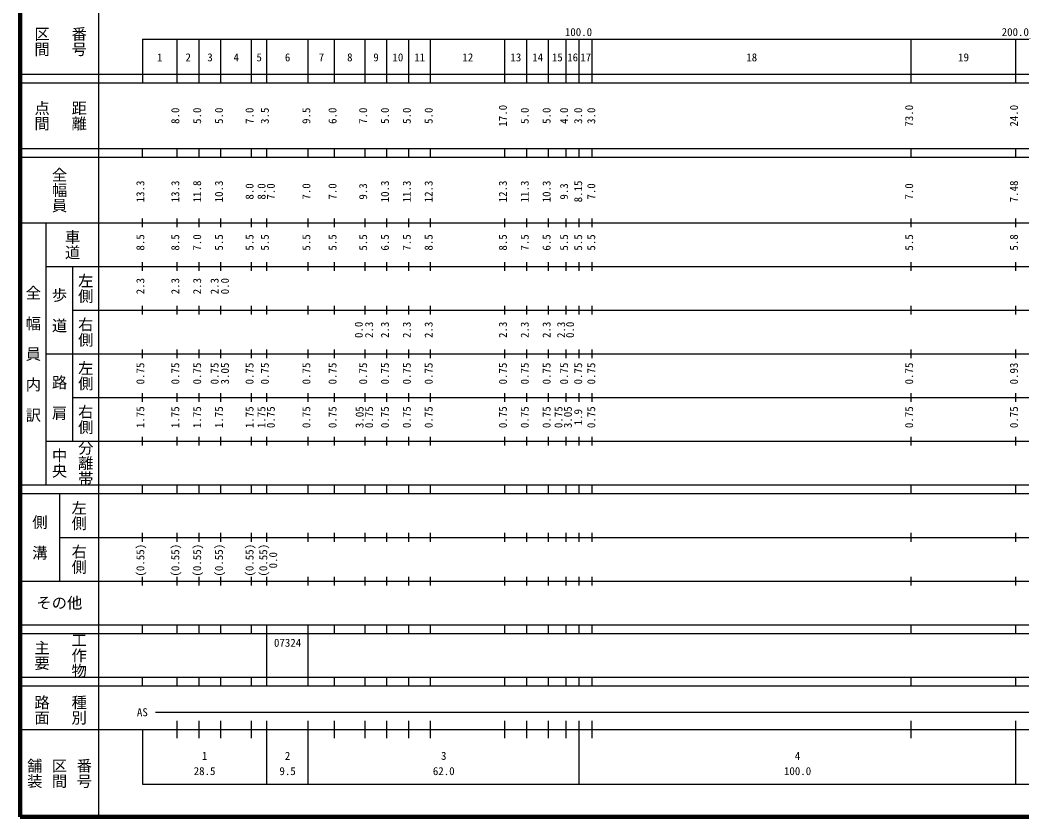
# Model space of a CAD drawing. Units: millimetres on the paper, enlarged 1000 times. Extents: x 40000 to 680000, y 20000 to 380000.
# Drawn here: x 40000 to 269373, y 20000 to 202409 of the extents above; entities that cross this region are included whole.
import ezdxf
from ezdxf.enums import TextEntityAlignment as Align

# ---------------------------------------------------------------- set-up
doc = ezdxf.new("R2010")
doc.units = ezdxf.units.MM
doc.header["$LTSCALE"] = 1000
doc.layers.add('M-TTL', color=2, linetype='Continuous', lineweight=140)
doc.layers.add('M-TTL-BAND', color=7, linetype='Continuous', lineweight=25)
doc.styles.add('@ＭＳ ゴシック', font='')
doc.styles.add('ＭＳ ゴシック', font='')
doc.styles.get('@ＭＳ ゴシック').set_extended_font_data('@MS Gothic')
doc.styles.get('ＭＳ ゴシック').set_extended_font_data('MS Gothic')

msp = doc.modelspace()

# ---------------------------------------------------------------- linework, layer by layer
at = {"layer": 'M-TTL'}
for p, q in [((40000, 380000), (40000, 20000)), ((40000, 20000), (680000, 20000))]:
    msp.add_line(p, q, dxfattribs=at)
at = {"layer": 'M-TTL-BAND'}
for p, q in [((58000, 370000), (58000, 20000)), ((68000, 198000), (579000, 198000)), ((68000, 198000), (68000, 188000)), ((76000, 188000), (76000, 198000)), ((81000, 188000), (81000, 198000)), ((86000, 188000), (86000, 198000)), ((93000, 188000), (93000, 198000)), ((96500, 188000), (96500, 198000)), ((106000, 188000), (106000, 198000)), ((112000, 188000), (112000, 198000)), ((119000, 188000), (119000, 198000)), ((124000, 188000), (124000, 198000)), ((129000, 188000), (129000, 198000)), ((134000, 188000), (134000, 198000)), ((151000, 188000), (151000, 198000)), ((156000, 188000), (156000, 198000)), ((161000, 188000), (161000, 198000)), ((165000, 188000), (165000, 198000)), ((168000, 188000), (168000, 198000)), ((171000, 188000), (171000, 198000)), ((244000, 188000), (244000, 198000)), ((268000, 188000), (268000, 198000)), ((40000, 190000), (579000, 190000)), ((40000, 188000), (579000, 188000)), ((40000, 173000), (579000, 173000)), ((68000, 171000), (68000, 173000)), ((76000, 171000), (76000, 173000)), ((81000, 171000), (81000, 173000)), ((86000, 171000), (86000, 173000)), ((93000, 171000), (93000, 173000)), ((96500, 171000), (96500, 173000)), ((106000, 171000), (106000, 173000)), ((112000, 171000), (112000, 173000)), ((119000, 171000), (119000, 173000)), ((124000, 171000), (124000, 173000)), ((129000, 171000), (129000, 173000)), ((134000, 171000), (134000, 173000)), ((151000, 171000), (151000, 173000)), ((156000, 171000), (156000, 173000)), ((161000, 171000), (161000, 173000)), ((165000, 171000), (165000, 173000)), ((168000, 171000), (168000, 173000)), ((171000, 171000), (171000, 173000)), ((244000, 171000), (244000, 173000)), ((268000, 171000), (268000, 173000)), ((40000, 171000), (579000, 171000)), ((40000, 156000), (579000, 156000)), ((46000, 96000), (46000, 156000)), ((68000, 155000), (68000, 157000)), ((76000, 155000), (76000, 157000)), ((81000, 155000), (81000, 157000)), ((86000, 155000), (86000, 157000)), ((93000, 155000), (93000, 157000)), ((96500, 155000), (96500, 157000)), ((106000, 155000), (106000, 157000)), ((112000, 155000), (112000, 157000)), ((119000, 155000), (119000, 157000)), ((124000, 155000), (124000, 157000)), ((129000, 155000), (129000, 157000)), ((134000, 155000), (134000, 157000)), ((151000, 155000), (151000, 157000)), ((156000, 155000), (156000, 157000)), ((161000, 155000), (161000, 157000)), ((165000, 155000), (165000, 157000)), ((168000, 155000), (168000, 157000)), ((171000, 155000), (171000, 157000)), ((244000, 155000), (244000, 157000)), ((268000, 155000), (268000, 157000)), ((68000, 145000), (68000, 147000)), ((76000, 145000), (76000, 147000)), ((81000, 145000), (81000, 147000)), ((86000, 145000), (86000, 147000)), ((93000, 145000), (93000, 147000)), ((96500, 145000), (96500, 147000)), ((106000, 145000), (106000, 147000)), ((112000, 145000), (112000, 147000)), ((119000, 145000), (119000, 147000)), ((124000, 145000), (124000, 147000)), ((129000, 145000), (129000, 147000)), ((134000, 145000), (134000, 147000)), ((151000, 145000), (151000, 147000)), ((156000, 145000), (156000, 147000)), ((161000, 145000), (161000, 147000)), ((165000, 145000), (165000, 147000)), ((168000, 145000), (168000, 147000)), ((171000, 145000), (171000, 147000)), ((244000, 145000), (244000, 147000)), ((268000, 145000), (268000, 147000)), ((46000, 146000), (579000, 146000)), ((52000, 146000), (52000, 106000)), ((52000, 136000), (579000, 136000)), ((68000, 135000), (68000, 137000)), ((76000, 135000), (76000, 137000)), ((81000, 135000), (81000, 137000)), ((86000, 135000), (86000, 137000)), ((93000, 135000), (93000, 137000)), ((96500, 135000), (96500, 137000)), ((106000, 135000), (106000, 137000)), ((112000, 135000), (112000, 137000)), ((119000, 135000), (119000, 137000)), ((124000, 135000), (124000, 137000)), ((129000, 135000), (129000, 137000)), ((134000, 135000), (134000, 137000)), ((151000, 135000), (151000, 137000)), ((156000, 135000), (156000, 137000)), ((161000, 135000), (161000, 137000)), ((165000, 135000), (165000, 137000)), ((168000, 135000), (168000, 137000)), ((171000, 135000), (171000, 137000)), ((244000, 135000), (244000, 137000)), ((268000, 135000), (268000, 137000)), ((68000, 125000), (68000, 127000)), ((76000, 125000), (76000, 127000)), ((81000, 125000), (81000, 127000)), ((86000, 125000), (86000, 127000)), ((93000, 125000), (93000, 127000)), ((96500, 125000), (96500, 127000)), ((106000, 125000), (106000, 127000)), ((112000, 125000), (112000, 127000)), ((119000, 125000), (119000, 127000)), ((124000, 125000), (124000, 127000)), ((129000, 125000), (129000, 127000)), ((134000, 125000), (134000, 127000)), ((151000, 125000), (151000, 127000)), ((156000, 125000), (156000, 127000)), ((161000, 125000), (161000, 127000)), ((165000, 125000), (165000, 127000)), ((168000, 125000), (168000, 127000)), ((171000, 125000), (171000, 127000)), ((244000, 125000), (244000, 127000)), ((268000, 125000), (268000, 127000)), ((46000, 126000), (579000, 126000)), ((68000, 115000), (68000, 117000)), ((76000, 115000), (76000, 117000)), ((81000, 115000), (81000, 117000)), ((86000, 115000), (86000, 117000)), ((93000, 115000), (93000, 117000)), ((96500, 115000), (96500, 117000)), ((106000, 115000), (106000, 117000)), ((112000, 115000), (112000, 117000)), ((119000, 115000), (119000, 117000)), ((124000, 115000), (124000, 117000)), ((129000, 115000), (129000, 117000)), ((134000, 115000), (134000, 117000)), ((151000, 115000), (151000, 117000)), ((156000, 115000), (156000, 117000)), ((161000, 115000), (161000, 117000)), ((165000, 115000), (165000, 117000)), ((168000, 115000), (168000, 117000)), ((171000, 115000), (171000, 117000)), ((244000, 115000), (244000, 117000)), ((268000, 115000), (268000, 117000)), ((52000, 116000), (579000, 116000)), ((46000, 106000), (579000, 106000)), ((68000, 105000), (68000, 107000)), ((76000, 105000), (76000, 107000)), ((81000, 105000), (81000, 107000)), ((86000, 105000), (86000, 107000)), ((93000, 105000), (93000, 107000)), ((96500, 105000), (96500, 107000)), ((106000, 105000), (106000, 107000)), ((112000, 105000), (112000, 107000)), ((119000, 105000), (119000, 107000)), ((124000, 105000), (124000, 107000)), ((129000, 105000), (129000, 107000)), ((134000, 105000), (134000, 107000)), ((151000, 105000), (151000, 107000)), ((156000, 105000), (156000, 107000)), ((161000, 105000), (161000, 107000)), ((165000, 105000), (165000, 107000)), ((168000, 105000), (168000, 107000)), ((171000, 105000), (171000, 107000)), ((244000, 105000), (244000, 107000)), ((268000, 105000), (268000, 107000)), ((40000, 96000), (579000, 96000)), ((68000, 94000), (68000, 96000)), ((76000, 94000), (76000, 96000)), ((81000, 94000), (81000, 96000)), ((86000, 94000), (86000, 96000)), ((93000, 94000), (93000, 96000)), ((96500, 94000), (96500, 96000)), ((106000, 94000), (106000, 96000)), ((112000, 94000), (112000, 96000)), ((119000, 94000), (119000, 96000)), ((124000, 94000), (124000, 96000)), ((129000, 94000), (129000, 96000)), ((134000, 94000), (134000, 96000)), ((151000, 94000), (151000, 96000)), ((156000, 94000), (156000, 96000)), ((161000, 94000), (161000, 96000)), ((165000, 94000), (165000, 96000)), ((168000, 94000), (168000, 96000)), ((171000, 94000), (171000, 96000)), ((244000, 94000), (244000, 96000)), ((268000, 94000), (268000, 96000)), ((40000, 94000), (579000, 94000)), ((49000, 94000), (49000, 74000)), ((68000, 83000), (68000, 85000)), ((76000, 83000), (76000, 85000)), ((81000, 83000), (81000, 85000)), ((86000, 83000), (86000, 85000)), ((93000, 83000), (93000, 85000)), ((96500, 83000), (96500, 85000)), ((106000, 83000), (106000, 85000)), ((112000, 83000), (112000, 85000)), ((119000, 83000), (119000, 85000)), ((124000, 83000), (124000, 85000)), ((129000, 83000), (129000, 85000)), ((134000, 83000), (134000, 85000)), ((151000, 83000), (151000, 85000)), ((156000, 83000), (156000, 85000)), ((161000, 83000), (161000, 85000)), ((165000, 83000), (165000, 85000)), ((168000, 83000), (168000, 85000)), ((171000, 83000), (171000, 85000)), ((244000, 83000), (244000, 85000)), ((268000, 83000), (268000, 85000)), ((49000, 84000), (579000, 84000)), ((40000, 74000), (579000, 74000)), ((68000, 73000), (68000, 75000)), ((76000, 73000), (76000, 75000)), ((81000, 73000), (81000, 75000)), ((86000, 73000), (86000, 75000)), ((93000, 73000), (93000, 75000)), ((96500, 73000), (96500, 75000)), ((106000, 73000), (106000, 75000)), ((112000, 73000), (112000, 75000)), ((119000, 73000), (119000, 75000)), ((124000, 73000), (124000, 75000)), ((129000, 73000), (129000, 75000)), ((134000, 73000), (134000, 75000)), ((151000, 73000), (151000, 75000)), ((156000, 73000), (156000, 75000)), ((161000, 73000), (161000, 75000)), ((165000, 73000), (165000, 75000)), ((168000, 73000), (168000, 75000)), ((171000, 73000), (171000, 75000)), ((244000, 73000), (244000, 75000)), ((268000, 73000), (268000, 75000)), ((40000, 64000), (579000, 64000)), ((40000, 62000), (579000, 62000)), ((68000, 62000), (68000, 64000)), ((76000, 62000), (76000, 64000)), ((81000, 62000), (81000, 64000)), ((86000, 62000), (86000, 64000)), ((93000, 62000), (93000, 64000)), ((96500, 62000), (96500, 64000)), ((96500, 52000), (96500, 62000)), ((106000, 62000), (106000, 64000)), ((106000, 52000), (106000, 62000)), ((112000, 62000), (112000, 64000)), ((119000, 62000), (119000, 64000)), ((124000, 62000), (124000, 64000)), ((129000, 62000), (129000, 64000)), ((134000, 62000), (134000, 64000)), ((151000, 62000), (151000, 64000)), ((156000, 62000), (156000, 64000)), ((161000, 62000), (161000, 64000)), ((165000, 62000), (165000, 64000)), ((168000, 62000), (168000, 64000)), ((171000, 62000), (171000, 64000)), ((244000, 62000), (244000, 64000)), ((268000, 62000), (268000, 64000)), ((40000, 52000), (579000, 52000)), ((68000, 50000), (68000, 52000)), ((76000, 50000), (76000, 52000)), ((81000, 50000), (81000, 52000)), ((86000, 50000), (86000, 52000)), ((93000, 50000), (93000, 52000)), ((96500, 50000), (96500, 52000)), ((106000, 50000), (106000, 52000)), ((112000, 50000), (112000, 52000)), ((119000, 50000), (119000, 52000)), ((124000, 50000), (124000, 52000)), ((129000, 50000), (129000, 52000)), ((134000, 50000), (134000, 52000)), ((151000, 50000), (151000, 52000)), ((156000, 50000), (156000, 52000)), ((161000, 50000), (161000, 52000)), ((165000, 50000), (165000, 52000)), ((168000, 50000), (168000, 52000)), ((171000, 50000), (171000, 52000)), ((244000, 50000), (244000, 52000)), ((268000, 50000), (268000, 52000)), ((40000, 50000), (579000, 50000)), ((71000, 44000), (565000, 44000)), ((76000, 38000), (76000, 42000)), ((81000, 38000), (81000, 42000)), ((86000, 38000), (86000, 42000)), ((93000, 38000), (93000, 42000)), ((96500, 27500), (96500, 42000)), ((106000, 27500), (106000, 42000)), ((112000, 38000), (112000, 42000)), ((119000, 38000), (119000, 42000)), ((124000, 38000), (124000, 42000)), ((129000, 38000), (129000, 42000)), ((134000, 38000), (134000, 42000)), ((151000, 38000), (151000, 42000)), ((156000, 38000), (156000, 42000)), ((161000, 38000), (161000, 42000)), ((165000, 38000), (165000, 42000)), ((168000, 27500), (168000, 42000)), ((171000, 38000), (171000, 42000)), ((244000, 38000), (244000, 42000)), ((268000, 27500), (268000, 42000)), ((40000, 40000), (579000, 40000)), ((68000, 40000), (68000, 27500)), ((68000, 27500), (579000, 27500))]:
    msp.add_line(p, q, dxfattribs=at)

# ---------------------------------------------------------------- texts
at = {"layer": 'M-TTL-BAND', "style": '@ＭＳ ゴシック'}
for s, p in [('区間', (45000, 197500)), ('番号', (53500, 197500)), ('点間', (45000, 180500)), ('距離', (53500, 180500)), ('全幅員', (49000, 163500)), ('車道', (52000, 151000)), ('左側', (55000, 141000)), ('全\u3000幅\u3000員\u3000内\u3000訳', (43000, 126000)), ('歩\u3000道', (49000, 136000)), ('右側', (55000, 131000)), ('左側', (55000, 121000)), ('路\u3000肩', (49000, 116000)), ('右側', (55000, 111000)), ('分離帯', (55000, 101000)), ('中央', (49000, 101000)), ('左側', (53500, 89000)), ('側\u3000溝', (44500, 84000)), ('右側', (53500, 79000)), ('主要', (45000, 57000)), ('工作物', (53500, 57000)), ('路面', (45000, 44500)), ('種別', (53500, 44500)), ('舗装', (43333, 30000)), ('区間', (49000, 30000)), ('番号', (54667, 30000))]:
    msp.add_text(s, height=2566, rotation=270, dxfattribs=at).set_placement(p, align=Align.MIDDLE_CENTER)
at = {"layer": 'M-TTL-BAND', "style": 'ＭＳ ゴシック'}
for s, p in [('100.0', (167844, 198195)), ('200.0', (267844, 198195)), ('1', (72000, 192405)), ('2', (78500, 192405)), ('3', (83500, 192405)), ('4', (89500, 192405)), ('5', (94750, 192405)), ('6', (101250, 192405)), ('7', (109000, 192405)), ('8', (115500, 192405)), ('9', (121500, 192405)), ('10', (126500, 192405)), ('11', (131500, 192405)), ('12', (142500, 192405)), ('13', (153500, 192405)), ('14', (158500, 192405)), ('15', (163000, 192405)), ('16', (166500, 192405)), ('17', (169500, 192405)), ('18', (207500, 192405)), ('19', (256000, 192405)), ('07324', (101250, 58405)), ('AS', (68000, 42500)), ('1', (82250, 32523)), ('2', (101250, 32523)), ('3', (137000, 32523)), ('4', (218000, 32523)), ('28.5', (82250, 29033)), ('9.5', (101250, 29033)), ('62.0', (137000, 29033)), ('100.0', (218000, 29033))]:
    msp.add_text(s, height=1833, dxfattribs=at).set_placement(p, align=Align.BOTTOM_CENTER)
for s, p in [('8.0', (77000, 180500)), ('5.0', (82000, 180500)), ('5.0', (87000, 180500)), ('7.0', (94000, 180500)), ('3.5', (97500, 180500)), ('9.5', (107000, 180500)), ('6.0', (113000, 180500)), ('7.0', (120000, 180500)), ('5.0', (125000, 180500)), ('5.0', (130000, 180500)), ('5.0', (135000, 180500)), ('17.0', (152000, 180500)), ('5.0', (157000, 180500)), ('5.0', (162000, 180500)), ('4.0', (166000, 180500)), ('3.0', (169232, 180500)), ('3.0', (172227, 180500)), ('73.0', (245000, 180500)), ('24.0', (269000, 180500)), ('13.3', (69000, 163174)), ('13.3', (77000, 163174)), ('11.8', (82000, 163174)), ('10.3', (87000, 163174)), ('10.3', (125000, 163174)), ('11.3', (130000, 163174)), ('12.3', (135000, 163174)), ('12.3', (152000, 163174)), ('11.3', (157000, 163174)), ('10.3', (162000, 163174)), ('8.15', (169232, 163174)), ('7.48', (269000, 163174)), ('8.0', (94000, 163174)), ('8.0', (96747, 163174)), ('7.0', (98870, 163174)), ('7.0', (107000, 163174)), ('7.0', (113000, 163174)), ('9.3', (120000, 163174)), ('9.3', (166000, 163174)), ('7.0', (172227, 163174)), ('7.0', (245000, 163174)), ('8.5', (69000, 151500)), ('8.5', (77000, 151500)), ('7.0', (82000, 151500)), ('5.5', (87000, 151500)), ('5.5', (94000, 151500)), ('5.5', (97500, 151500)), ('5.5', (107000, 151500)), ('5.5', (113000, 151500)), ('5.5', (120000, 151500)), ('6.5', (125000, 151500)), ('7.5', (130000, 151500)), ('8.5', (135000, 151500)), ('8.5', (152000, 151500)), ('7.5', (157000, 151500)), ('6.5', (162000, 151500)), ('5.5', (166000, 151500)), ('5.5', (169232, 151500)), ('5.5', (172227, 151500)), ('5.5', (245000, 151500)), ('5.8', (269000, 151500)), ('2.3', (69000, 141500)), ('2.3', (77000, 141500)), ('2.3', (82000, 141500)), ('2.3', (86000, 141500)), ('0.0', (88370, 141500)), ('0.0', (119000, 131500)), ('2.3', (121370, 131500)), ('2.3', (125000, 131500)), ('2.3', (130000, 131500)), ('2.3', (135000, 131500)), ('2.3', (152000, 131500)), ('2.3', (157000, 131500)), ('2.3', (162000, 131500)), ('2.3', (165329, 131500)), ('0.0', (167370, 131500)), ('0.75', (69000, 121500)), ('0.75', (77000, 121500)), ('0.75', (82000, 121500)), ('0.75', (86000, 121500)), ('3.05', (88370, 121500)), ('0.75', (94000, 121500)), ('0.75', (97500, 121500)), ('0.75', (107000, 121500)), ('0.75', (113000, 121500)), ('0.75', (120000, 121500)), ('0.75', (125000, 121500)), ('0.75', (130000, 121500)), ('0.75', (135000, 121500)), ('0.75', (152000, 121500)), ('0.75', (157000, 121500)), ('0.75', (162000, 121500)), ('0.75', (166000, 121500)), ('0.75', (169232, 121500)), ('0.75', (172227, 121500)), ('0.75', (245000, 121500)), ('0.93', (269000, 121500)), ('1.75', (69000, 111500)), ('1.75', (77000, 111500)), ('1.75', (82000, 111500)), ('1.75', (87000, 111500)), ('1.75', (94000, 111500)), ('1.75', (96719, 111500)), ('0.75', (98870, 111500)), ('0.75', (107000, 111500)), ('0.75', (113000, 111500)), ('3.05', (119198, 111500)), ('0.75', (121370, 111500)), ('0.75', (125000, 111500)), ('0.75', (130000, 111500)), ('0.75', (135000, 111500)), ('0.75', (152000, 111500)), ('0.75', (157000, 111500)), ('0.75', (162000, 111500)), ('0.75', (164734, 111500)), ('3.05', (166869, 111500)), ('1.9', (169232, 111500)), ('0.75', (172227, 111500)), ('0.75', (245000, 111500)), ('0.75', (269000, 111500)), ('(0.55)', (69000, 78764)), ('(0.55)', (77000, 78764)), ('(0.55)', (82000, 78764)), ('(0.55)', (87000, 78764)), ('(0.55)', (94000, 78764)), ('(0.55)', (97144, 78764)), ('0.0', (99404, 78764))]:
    msp.add_text(s, height=1833, rotation=90, dxfattribs=at).set_placement(p, align=Align.BOTTOM_CENTER)
msp.add_text('その他', height=2566, dxfattribs=at).set_placement((49000, 69000), align=Align.MIDDLE_CENTER)

doc.saveas('drawing.dxf')
